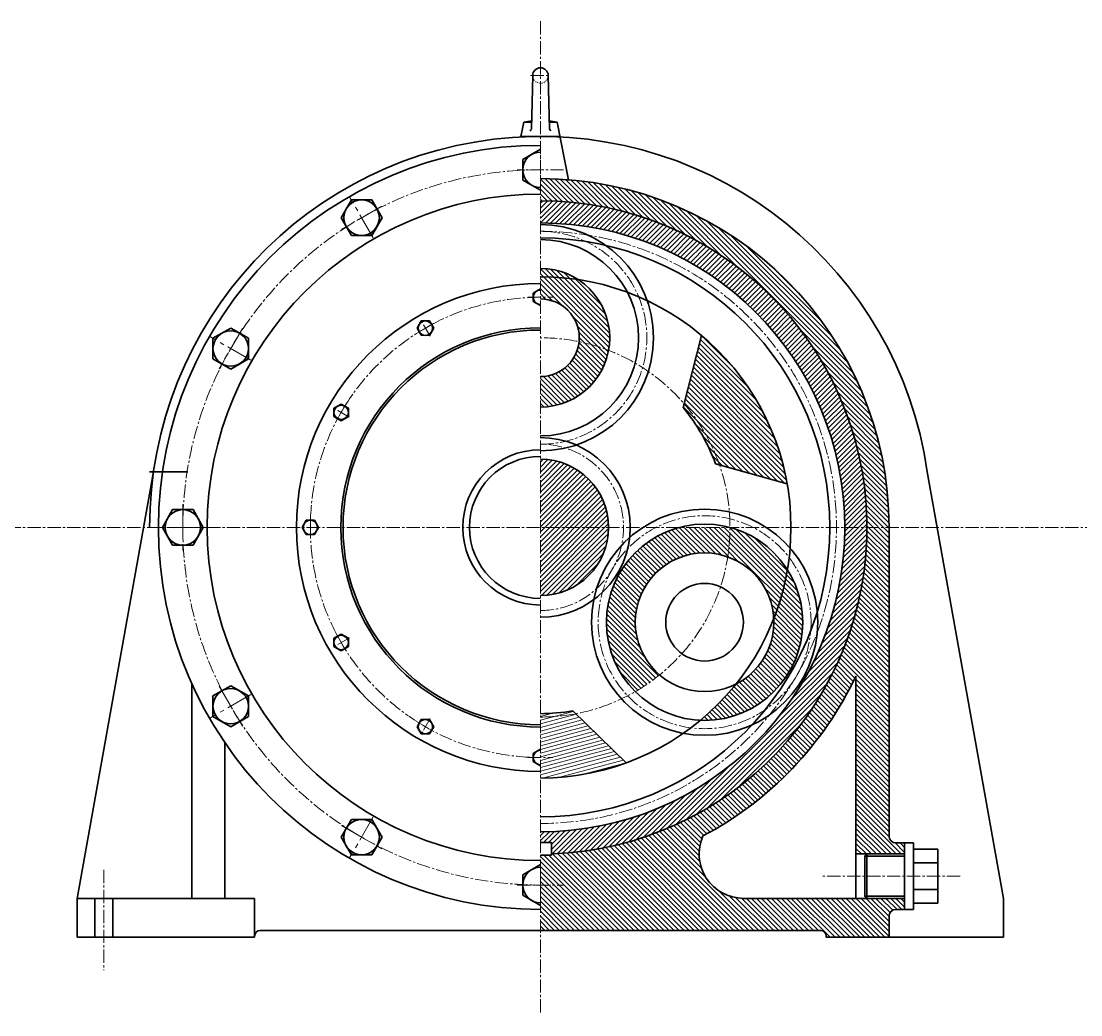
# Model space of a CAD drawing. Header units: millimetres. Extents: x -594 to 6367, y -2099 to 456.
# Drawn here: x 2154 to 3110, y -440 to 456 of the extents above; entities that cross this region are included whole.
import ezdxf

# ---------------------------------------------------------------- set-up
doc = ezdxf.new("R2010")
doc.units = ezdxf.units.MM
doc.linetypes.add('点画线', pattern=[18, 12, -2, 2, -2])
doc.linetypes.add('虚线', pattern=[2, 1, -1])
for name, color, linetype, lineweight in [('中心线层', 1, '点画线', 18), ('剖面线层', 4, 'Continuous', 18), ('粗实线层', 7, 'Continuous', 35), ('虚线层', 6, '虚线', 18)]:
    doc.layers.add(name, color=color, linetype=linetype, lineweight=lineweight)

# ---------------------------------------------------------------- blocks, each defined once
blk = doc.blocks.new('*X40')
at = {"layer": '中心线层', "linetype": '点画线', "lineweight": 18}
for p, q in [((0, -10.49), (0, 10.49)), ((10.49, 0), (-10.49, 0))]:
    blk.add_line(p, q, dxfattribs=at)
at = {"layer": '粗实线层'}
for p, q in [((0, 9.24), (-8, 4.62)), ((8, 4.62), (0, 9.24)), ((-8, 4.62), (-8, -4.62)), ((8, -4.62), (8, 4.62)), ((-8, -4.62), (0, -9.24)), ((0, -9.24), (8, -4.62))]:
    blk.add_line(p, q, dxfattribs=at)
blk.add_circle((0, 0), 8, dxfattribs=at)
blk = doc.blocks.new('*X26')
at = {"layer": '中心线层', "linetype": '点画线', "lineweight": 18}
for p, q in [((8.51, 0), (-8.51, 0)), ((0, -8.51), (0, 8.51))]:
    blk.add_line(p, q, dxfattribs=at)
at = {"layer": '粗实线层'}
for p, q in [((0, 7.51), (-6.5, 3.75)), ((-6.5, 3.75), (-6.5, -3.75)), ((6.5, 3.75), (0, 7.51)), ((6.5, 3.75), (6.5, -3.75)), ((-6.5, -3.75), (0, -7.51)), ((0, -7.51), (6.5, -3.75))]:
    blk.add_line(p, q, dxfattribs=at)
blk.add_circle((0, 0), 6.5, dxfattribs=at)

msp = doc.modelspace()

# ---------------------------------------------------------------- hatches: boundary and pattern name
at = {"layer": '剖面线层'}
h = msp.add_hatch(dxfattribs=at)
h.set_pattern_fill('ANSI31', color=256, angle=90)
h.paths.add_polyline_path([(2895.03, 157.25), (2877.71, 147.25, -0.131652), (2917.17, 0), (2937.17, 0, 0.131652)])
h.paths.add_polyline_path([(2622.67, 314.5), (2622.67, 301.52), (2622.67, 294.5, -0.267949), (2877.71, 147.25), (2895.03, 157.25, 0.267949)])
edge = h.paths.add_edge_path()
edge.add_line((2632.67, -295.5), (2622.67, -295.5))
edge.add_line((2622.67, -295.5), (2622.67, -363.5))
edge.add_line((2622.67, -363.5), (2875.44, -363.5))
edge.add_arc((2875.44, -368.5), 5, 0, 90, ccw=False)
edge.add_line((2880.44, -368.5), (2880.44, -369.5))
edge.add_line((2880.44, -369.5), (2937.17, -369.5))
edge.add_line((2937.17, -369.5), (2937.17, -350.5))
edge.add_arc((2943.17, -350.5), 6, 90, 180, ccw=False)
edge.add_line((2943.17, -344.5), (2951.17, -344.5))
edge.add_line((2951.17, -344.5), (2951.17, -334.5))
edge.add_line((2951.17, -334.5), (2923.17, -334.5))
edge.add_line((2923.17, -334.5), (2917.17, -334.5))
edge.add_line((2917.17, -334.5), (2907.17, -334.5))
edge.add_line((2907.17, -334.5), (2897.17, -334.5))
edge.add_line((2897.17, -334.5), (2805.83, -334.5))
edge.add_arc((2805.83, -294.5), 40, 155.99784, 270, ccw=False)
edge.add_arc((2622.67, 0), 314.5, 297.78888, 334.77088)
edge.add_line((2907.17, -134.05), (2907.17, -294.5))
edge.add_line((2907.17, -294.5), (2951.17, -294.5))
edge.add_line((2951.17, -294.5), (2951.17, -284.5))
edge.add_line((2951.17, -284.5), (2943.17, -284.5))
edge.add_arc((2943.17, -278.5), 6, 180, 270, ccw=False)
edge.add_line((2937.17, -278.5), (2937.17, 0))
edge.add_line((2937.17, 0), (2917.17, 0))
edge.add_arc((2622.67, 0), 294.5, -88.0541, 0, ccw=False)
edge.add_line((2632.67, -294.33), (2632.67, -295.5))
h = msp.add_hatch(dxfattribs=at)
h.set_pattern_fill('ANSI31', color=256)
h.paths.add_polyline_path([(2684.17, 0), (2622.67, 0), (2622.67, -61.5, 0.414214)], flags=17)
h.paths.add_polyline_path([(2622.67, 61.5), (2622.67, 0), (2684.17, 0, 0.414214)], flags=17)
edge = h.paths.add_edge_path()
edge.add_line((2622.67, -284.1), (2632.67, -284.1))
edge.add_line((2632.67, -284.1), (2632.67, -294.33))
edge.add_arc((2622.67, 0), 294.5, 271.9459, 450)
edge.add_line((2622.67, 294.5), (2622.67, 274.5))
edge.add_arc((2622.67, 0), 274.5, -90, 90, ccw=False)
edge.add_line((2622.67, -274.5), (2622.67, -284.1))
h = msp.add_hatch(dxfattribs=at)
h.set_pattern_fill('ANSI31', color=256, angle=90)
h.paths.add_polyline_path([(2656.7, 223.42, 0.037806), (2622.67, 226), (2622.67, 206, -0.444569), (2657.48, 167.42, -0.040654), (2684.11, 159.58, 0.30354)])
h.paths.add_polyline_path([(2622.67, 233.5), (2622.67, 226, -0.037806), (2656.7, 223.42, 0.144946)])
h.paths.add_polyline_path([(2684.11, 159.58, 0.040654), (2657.48, 167.42, -0.384496), (2622.67, 136), (2622.67, 108.5, 0.361354)])
h = msp.add_hatch(dxfattribs=at)
h.set_pattern_fill('ANSI31', color=256, angle=90)
h.paths.add_polyline_path([(2767.94, 173.13), (2752.27, 111.55, -0.046808), (2770.76, 85.5), (2818.39, 113, 0.087489)])
h.paths.add_polyline_path([(2818.39, 113), (2770.76, 85.5, -0.046808), (2784.08, 56.46), (2845.23, 39.24, 0.087489)])
h.paths.add_polyline_path([(2770.76, 85.5), (2768.16, 84, -0.043661), (2780.53, 57.46), (2784.08, 56.46, 0.046808)])
h.paths.add_polyline_path([(2752.27, 111.55), (2751.36, 107.99, -0.043661), (2768.16, 84), (2770.76, 85.5, 0.046808)])
h = msp.add_hatch(dxfattribs=at)
h.set_pattern_fill('ANSI31', color=256, angle=90)
h.paths.add_polyline_path([(2793.67, -0.02), (2747.91, 0, 0.577594), (2708.18, -148.08, 0.039004), (2730.14, -133, -0.21927), (2708.26, -85.5, -0.517632), (2791.59, -26.57, 0.039004)])
h = msp.add_hatch(dxfattribs=at)
h.set_pattern_fill('ANSI31', color=256, angle=90)
h.paths.add_polyline_path([(2859.26, -85.5, 0.14251), (2845.44, -38.02, -0.050893), (2833.17, -82.24, -0.013044), (2833.26, -85.5, -0.281979), (2799.14, -141.18, -0.050893), (2766.98, -173.92, 0.426755)])
h.paths.add_polyline_path([(2791.59, -26.57, -0.30354), (2833.17, -82.24, 0.050893), (2845.44, -38.02, 0.187844), (2793.67, -0.02, -0.039004)])
h = msp.add_hatch(dxfattribs=at)
h.set_pattern_fill('ANSI31', color=256, angle=-30)
h.set_pattern_definition([(15, (3933.999, 2271.2953), (-0.8217505, 3.0668145), [])])
h.paths.add_polyline_path([(2699.96, -212.37), (2654.47, -168.02, -0.046808), (2622.67, -171), (2622.67, -226, 0.087489)])
h.paths.add_polyline_path([(2654.47, -168.02), (2651.84, -165.45, -0.043661), (2622.67, -168), (2622.67, -171, 0.046808)])

# ---------------------------------------------------------------- linework, layer by layer
at = {"layer": '中心线层'}
for p, q in [((2622.67, 456.46), (2622.67, -439.52)), ((2613.73, 407.5), (2631.73, 407.5)), ((2611.36, 207.5), (2633.84, 207.5)), ((0, 0), (3507.16, 0)), ((2611.36, -207.5), (2633.84, -207.5)), ((2981.17, -290.3), (2959.17, -290.3)), ((2228.89, -308.75), (2228.89, -399.32)), ((3001.28, -314.5), (2876.1, -314.5))]:
    msp.add_line(p, q, dxfattribs=at)
at = {"layer": '中心线层', "linetype": '点画线', "lineweight": 18}
for p, q in [((2622.67, 301.52), (2622.67, 343.48)), ((2643.64, 322.5), (2601.69, 322.5)), ((2622.67, -301.52), (2622.67, -343.48)), ((2601.69, -322.5), (2643.64, -322.5))]:
    msp.add_line(p, q, dxfattribs=at)
at = {"layer": '中心线层'}
msp.add_circle((2770.76, -85.5), 96, dxfattribs=at)
for centre, radius, start, end in [((2622.67, 0), 322.5, 90, 270), ((2622.67, 171), 96, 270, 90), ((2622.67, 0), 267, 270, 90), ((2622.67, 0), 207.5, 90, 270), ((2622.67, 0), 171, 270, 90), ((2622.67, 0), 75, 270, 90)]:
    msp.add_arc(centre, radius, start, end, dxfattribs=at)
at = {"layer": '剖面线层'}
msp.add_arc((2770.76, -85.5), 88.5, 74.9972, 75.03903, dxfattribs=at)
at = {"layer": '粗实线层'}
for p, q in [((2614.73, 359), (2615.73, 407.5)), ((2629.73, 407.5), (2630.73, 359)), ((2607.73, 365.5), (2605.07, 352.5)), ((2607.73, 365.5), (2614.89, 366.5)), ((2607.73, 365.5), (2614.87, 365.5)), ((2637.73, 365.5), (2630.58, 366.5)), ((2630.6, 365.5), (2637.73, 365.5)), ((2637.73, 365.5), (2647.86, 313.49)), ((2614.68, 358.93), (2613.28, 357.51)), ((2630.73, 359), (2632.15, 357.58)), ((2622.67, 352.5), (2605.07, 352.5)), ((2622.67, 352.5), (2640.27, 352.5)), ((2622.67, 340.98), (2606.67, 331.74)), ((2606.67, 331.74), (2606.67, 313.26)), ((2606.67, 313.26), (2622.67, 304.02)), ((2622.67, 215.01), (2616.17, 211.25)), ((2616.17, 211.25), (2616.17, 203.75)), ((2616.17, 203.75), (2622.67, 199.99)), ((2751.36, 107.99), (2767.94, 173.13)), ((2780.53, 57.46), (2845.23, 39.24)), ((2273.73, 50), (2204.89, -334.5)), ((2270.17, 50), (2304.77, 50)), ((2971.6, 50), (3040.44, -334.5)), ((2937.17, 0), (2937.17, -278.5)), ((2308.17, -140.61), (2308.17, -334.5)), ((2907.17, -294.5), (2907.17, -134.05)), ((2651.84, -165.45), (2699.96, -212.37)), ((2338.17, -334.5), (2338.17, -194.27)), ((2616.17, -203.75), (2622.67, -199.99)), ((2616.17, -211.25), (2616.17, -203.75)), ((2622.67, -215.01), (2616.17, -211.25)), ((2632.67, -284.1), (2622.67, -284.1)), ((2632.67, -294.5), (2632.67, -284.1)), ((2959.17, -284.5), (2943.17, -284.5)), ((2951.17, -284.5), (2951.17, -344.5)), ((2959.17, -284.5), (2959.17, -344.5)), ((2632.67, -295.5), (2622.67, -295.5)), ((2632.67, -294.5), (2632.67, -295.5)), ((2951.17, -294.5), (2907.17, -294.5)), ((2907.17, -294.5), (2907.17, -334.5)), ((2915.17, -296.5), (2917.17, -294.5)), ((2917.17, -294.5), (2917.17, -334.5)), ((2981.17, -290.3), (2959.17, -290.3)), ((2981.17, -290.3), (2981.17, -338.7)), ((2622.67, -304.02), (2606.67, -313.26)), ((2915.17, -296.5), (2915.17, -332.5)), ((2915.17, -296.5), (2951.17, -296.5)), ((2981.17, -302.5), (2959.17, -302.5)), ((2606.67, -313.26), (2606.67, -331.74)), ((2606.67, -331.74), (2622.67, -340.98)), ((2915.17, -332.5), (2917.17, -334.5)), ((2915.17, -332.5), (2951.17, -332.5)), ((2981.17, -326.5), (2959.17, -326.5)), ((2204.89, -334.5), (2204.89, -369.5)), ((2204.89, -334.5), (2364.89, -334.5)), ((2265.89, -334.5), (2204.89, -334.5)), ((2220.89, -369.5), (2220.89, -334.5)), ((2236.89, -334.5), (2236.89, -369.5)), ((2364.89, -334.5), (2364.89, -368.5)), ((2805.83, -334.5), (2897.17, -334.5)), ((2897.17, -334.5), (2907.17, -334.5)), ((2907.17, -334.5), (2917.17, -334.5)), ((2917.17, -334.5), (2923.17, -334.5)), ((2951.17, -334.5), (2923.17, -334.5)), ((2981.17, -338.7), (2959.17, -338.7)), ((3040.44, -334.5), (3040.44, -369.5)), ((2937.17, -350.5), (2937.17, -369.5)), ((2959.17, -344.5), (2943.17, -344.5)), ((2204.89, -369.5), (2364.89, -369.5)), ((2364.89, -368.5), (2364.89, -369.5)), ((2369.89, -363.5), (2875.44, -363.5)), ((2880.44, -368.5), (2880.44, -369.5)), ((3040.44, -369.5), (2880.44, -369.5))]:
    msp.add_line(p, q, dxfattribs=at)
for radius in [102, 88.5, 62.5, 35]:
    msp.add_circle((2770.76, -85.5), radius, dxfattribs=at)
for centre, radius, start, end in [((2622.73, 407.5), 7, 0, 180), ((2622.67, 0), 352.5, 8.15465, 180), ((2622.67, 0), 344.5, 90, 270), ((2622.67, 322.5), 16, 90, 270), ((2622.67, 0), 314.5, 0, 90), ((2622.67, 0), 314.5, 360, 90), ((2622.67, 0), 300.5, 90, 270), ((2622.67, 0), 294.5, 271.9459, 90), ((2622.67, 0), 274.5, 270, 90), ((2622.67, 171), 102, 270, 90), ((2622.67, 0), 261, 270, 90), ((2622.67, 171), 88.5, 270, 90), ((2622.67, 171), 62.5, 270, 90), ((2622.67, 0), 220, 90, 270), ((2622.67, 0), 226, 270, 90), ((2622.67, 207.5), 6.5, 90, 270), ((2622.67, 171), 35, 270, 90), ((2622.67, 0), 180, 90, 270), ((2622.67, 0), 178, 90, 270), ((2622.67, 0), 168, 20, 40), ((2622.67, 0), 81, 270, 90), ((2622.67, 0), 70, 90, 270), ((2622.67, 0), 64, 90, 270), ((2622.67, 0), 61.5, 270, 90), ((2622.67, 0), 314.5, 297.78888, 334.77088), ((2622.67, 0), 168, 270, 280), ((2622.67, -207.5), 6.5, 90, 270), ((2805.83, -294.5), 40, 155.99784, 270), ((2943.17, -278.5), 6, 180, 270), ((2622.67, -322.5), 16, 90, 270), ((2943.17, -350.5), 6, 90, 180), ((2369.89, -368.5), 5, 90, 180), ((2875.44, -368.5), 5, 0, 90)]:
    msp.add_arc(centre, radius, start, end, dxfattribs=at)
at = {"layer": '虚线层'}
msp.add_arc((2622.73, 407.5), 7, 180, 0, dxfattribs=at)

# ---------------------------------------------------------------- block references
at = {"layer": '中心线层', "xscale": 2, "yscale": 2, "zscale": 2}
for p, rotation in [((2461.42, 279.29), 30), ((2343.37, 161.25), 59.99999999999999), ((2300.17, 0), 89.99999999999999), ((2343.37, -161.25), 120), ((2461.42, -279.29), 150)]:
    msp.add_blockref('*X40', p, dxfattribs=dict(at, rotation=rotation))
at = {"layer": '中心线层'}
for p, rotation in [((2518.91, 179.69), 29.99999999999996), ((2442.96, 103.74), 59.99999999999992), ((2415.17, -0.01), 89.99999999999999), ((2442.97, -103.76), 120), ((2518.93, -179.71), 150)]:
    msp.add_blockref('*X26', p, dxfattribs=dict(at, rotation=rotation))

doc.saveas('drawing.dxf')
